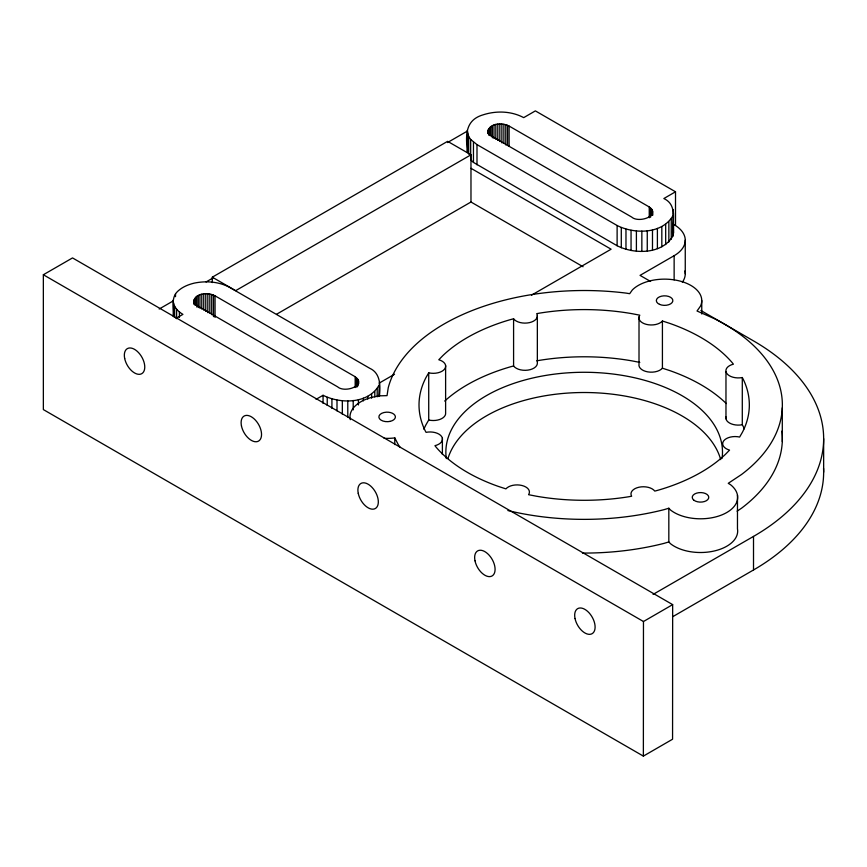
<?xml version="1.0" encoding="UTF-8"?>
<svg xmlns="http://www.w3.org/2000/svg" width="867" height="867" viewBox="0 0 867 867"><rect width="100%" height="100%" fill="white"/><g stroke="black" fill="none" stroke-linecap="round" stroke-linejoin="round"><path stroke-width="1.3" d="M643.368 756.111L643.466 621.52L672.662 604.624L72.525 257.922L43.35 274.752L43.361 409.592L643.368 756.111L672.564 739.226L672.662 604.624M675.512 225.442L675.512 191.791L535.372 110.889L523.701 117.63C511.465 111.074 496.52 110.564 483.439 114.737C465.687 119.744 465.427 134.103 467.335 150.555L467.486 152.657M672.662 616.73L753.51 569.977L753.51 536.413A239.476 138.254 0 0 0 753.51 340.894L700.872 310.494M173.281 316.282C173.964 307.948 170.636 297.479 177.908 291.128C182.46 286.923 188.323 284.549 194.273 283.119C206.075 280.67 218.928 281.591 229.647 287.4L369.775 368.312C380.656 373.168 380.494 386.01 379.432 396.067M193.905 300.589C196.646 292.45 208.524 292.45 215.049 295.831L355.177 376.733C366.578 385.945 344.492 393.109 337.664 386.855L197.524 305.943L195.162 304.024L193.905 300.589L193.905 303.287M378.749 396.501L379.432 382.585M467.335 150.555L467.79 148.474M487.969 130.819C490.7 122.68 502.578 122.68 509.102 126.062L649.242 206.964C660.632 216.165 638.546 223.339 631.718 217.075L491.589 136.173L488.468 133.16L487.969 130.819L487.969 133.518M467.335 130.332L468.689 136.553L470.673 139.489L470.673 159.723L473.458 162.422L617.12 245.74C634.362 254.454 661.933 254.486 672.814 236.16C671.286 223.805 678.915 205.425 663.84 198.543L675.512 191.791M672.814 236.16L673.486 233.039L673.486 212.816M316.065 399.329L323.066 395.276C340.308 404 367.879 404.033 378.749 385.707M470.673 139.489L476.991 144.605L617.12 225.507C634.362 234.22 661.933 234.253 672.814 215.937M428.721 372.832L426.055 377.405A165.153 95.348 0 0 0 425.112 430.606L426.065 432.34A12.398 7.153 0 0 1 441.639 436.556A12.398 7.153 0 0 1 434.941 445.692L436.264 447.361A165.153 95.348 0 0 0 498.655 486.517L505.927 488.88A12.398 7.153 0 0 1 522.075 485.52A12.398 7.153 0 0 1 528.567 494.689L536.478 496.227A165.153 95.348 0 0 0 628.629 496.769L631.642 496.227A12.398 7.153 0 0 1 638.925 487.232A12.398 7.153 0 0 1 654.769 491.101L657.641 490.343A165.153 95.348 0 0 0 725.462 454.319L729.559 450.114A12.398 7.153 0 0 1 723.75 440.794A12.398 7.153 0 0 1 739.627 437.055L742.293 432.481A165.153 95.348 0 0 0 743.236 379.28L742.293 377.535A12.398 7.153 0 0 1 726.719 373.33A12.398 7.153 0 0 1 733.406 364.183L732.095 362.525A165.153 95.348 0 0 0 669.703 323.369L662.421 321.007A12.398 7.153 0 0 1 646.283 324.356A12.398 7.153 0 0 1 639.792 315.187L631.88 313.659A165.153 95.348 0 0 0 539.729 313.106L536.706 313.659A12.398 7.153 0 0 1 529.423 322.643A12.398 7.153 0 0 1 513.589 318.785L510.706 319.544A165.153 95.348 0 0 0 442.885 355.568L438.789 359.762A12.398 7.153 0 0 1 444.598 369.082A12.398 7.153 0 0 1 428.721 372.832L428.721 420.029L426.055 424.602A165.153 95.348 0 0 0 423.865 429.219M737.091 511.162L741.513 508.225A198.185 114.422 0 0 0 781.926 431.094M212.296 282.577L212.296 277.191L447.61 141.332L470.976 154.814L470.976 202.011L583.079 266.733M159.192 309.02L173.259 300.903M206.075 281.948L213.098 277.895M447.48 142.567L467.4 131.069M175.925 318.417L182.926 314.374C177.822 311.416 172.977 306.409 173.281 300.101M470.976 154.814L235.651 290.673L212.296 277.191M276.627 314.212L470.976 202.011M379.302 383.041L394.528 374.251M531.504 295.17L611.105 249.208L470.976 168.296M674.136 224.716A37.953 21.913 0 0 1 674.136 255.7L640.041 275.381L650.575 281.461M653.068 594.415L753.51 536.413M350.279 419.671A37.162 21.458 0 0 1 380.472 395.818L387.04 395.634L388.243 387.733A198.185 114.422 0 0 1 626.223 293.122L629.68 293.696L632.357 289.925A37.162 21.458 0 0 1 678.698 280.745A37.162 21.458 0 0 1 700.525 306.073L697.025 311.004L714.321 318.644A198.185 114.422 0 0 1 741.513 474.509L728.247 483.32L730.567 484.729A37.162 21.458 0 0 1 722.363 514.695A37.162 21.458 0 0 1 670.451 509.959L668.825 508.225L664.003 509.666A198.185 114.422 0 0 1 507.867 510.544M737.47 495.1L737.47 528.805A37.162 21.458 0 0 1 713.834 551.087A37.162 21.458 0 0 1 670.451 543.674L668.825 541.94L664.003 543.381A198.185 114.422 0 0 1 582.451 553.07M537.345 315.436L537.345 362.634A12.398 7.153 0 0 1 527.916 370.122A12.398 7.153 0 0 1 513.589 365.982L510.706 366.741A165.153 95.348 0 0 0 444.706 401.063M400.175 447.459A198.185 114.422 0 0 1 398.126 444.359L394.767 437.846L393.802 438.03A37.162 21.458 0 0 1 384.114 438.312M536.706 360.856L539.729 360.304A165.153 95.348 0 0 1 631.88 360.856L639.792 362.384M639.012 316.954L639.012 364.151A12.398 7.153 0 0 0 647.757 371.878A12.398 7.153 0 0 0 662.421 368.204L669.703 370.567A165.153 95.348 0 0 1 726.308 403.578M43.35 274.752L643.466 621.52M742.293 377.535L742.293 424.732L743.236 426.477A165.153 95.348 0 0 1 744.309 428.797M673.486 233.039L673.258 209.662M823.65 438.659L823.65 472.212M782.294 407.837L782.294 441.541M725.972 371.564L725.972 418.761M701.761 300.524L701.761 314.006M685.255 240.202L685.255 273.809M674.136 255.7L674.136 279.889M671.253 218.95L671.253 239.184M668.858 221.789L668.858 242.012M668.825 508.225L668.825 541.94M665.683 224.347L665.683 244.581M662.421 321.007L662.421 368.204M661.824 226.58L661.824 246.802M657.392 228.4L657.392 248.634M652.775 211.136L652.775 215.179M652.352 209.987L652.352 215.374M652.483 229.788L652.483 250.021M651.605 208.882L651.605 215.623M650.564 207.863L650.564 217.303M649.242 206.964L649.242 217.758M647.259 230.687L647.259 250.91M641.851 231.077L641.851 251.3M636.4 230.947L636.4 251.17M631.057 230.297L631.057 250.53M625.974 229.159L625.974 249.382M621.292 227.544L621.292 247.767M617.12 225.507L617.12 245.74M513.589 318.785L513.589 365.982M509.102 126.062L509.102 146.285M507.542 125.292L507.542 145.526M505.786 124.685L505.786 144.919M503.879 124.263L503.879 143.142M501.874 124.014L501.874 142.892M499.825 123.97L499.825 141.505M497.799 124.111L497.799 140.302M495.837 124.458L495.837 139.284M494.006 124.967L494.006 138.46M492.337 125.661L492.337 137.799M490.895 126.495L490.895 135.935M489.703 127.449L489.703 135.545M488.804 128.511L488.804 135.263M488.219 129.649L488.219 133.691M476.991 144.605L476.991 164.828M473.458 142.199L473.458 162.422M468.689 136.553L468.689 154.088M467.562 133.475L467.562 152.354M445.616 365.527L445.616 412.725A12.398 7.153 0 0 1 428.721 420.029M442.387 438.323L442.387 454.503M394.767 437.846L394.767 444.587M377.199 388.73L377.199 396.815M374.804 391.559L374.804 396.956M371.629 394.117L371.629 398.17M367.771 396.349L367.771 399.048M363.327 398.181L363.327 400.879M358.71 380.906L358.71 383.604M358.299 379.757L358.299 385.154M358.429 399.557L358.429 404.954M357.551 378.651L357.551 386.747M356.5 377.644L356.5 387.083M355.177 376.733L355.177 387.527M353.205 400.456L353.205 409.896M347.786 400.847L347.786 417.027M342.335 400.717L342.335 414.209M337.003 400.077L337.003 410.86M331.92 398.928L331.92 408.368M327.227 397.314L327.227 405.409M323.066 395.276L323.066 403.372M215.049 295.831L215.049 317.409M213.488 295.062L213.488 316.639M211.721 294.466L211.721 314.688M209.825 294.032L209.825 312.911M207.82 293.794L207.82 312.673M205.772 293.74L205.772 311.275M203.745 293.891L203.745 310.072M201.783 294.227L201.783 309.053M199.941 294.747L199.941 308.229M198.283 295.43L198.283 307.568M196.831 296.265L196.831 307.048M195.649 297.229L195.649 305.314M194.75 298.291L194.75 305.032M194.165 299.418L194.165 303.461M193.991 301.77L193.991 304.469M179.404 311.968L179.404 317.365M176.608 309.259L176.608 318.698M175.513 293.956L175.513 296.655M174.625 306.333L174.625 317.116M173.508 303.244L173.508 316.726M742.293 424.732A12.398 7.153 0 0 1 726.015 416.929M446.31 458.589A138.319 79.862 0 0 1 583.957 372.279A138.319 79.862 0 0 1 722.07 458.34M447.925 458.621A138.319 79.862 0 0 1 585.052 392.513A138.319 79.862 0 0 1 720.715 459.629M823.552 468.332A239.476 138.254 0 0 1 753.51 569.977M684.93 270.948A37.953 21.913 0 0 1 682.362 282.198M389.998 421.395L387.896 421.665A8.258 4.769 0 0 1 378.912 417.363A8.258 4.769 0 0 1 386.368 412.172L388.524 412.226A8.258 4.769 0 0 1 395.352 416.485A8.258 4.769 0 0 1 389.998 421.395M693.828 500.151L692.798 499.056A8.258 4.769 0 0 1 701.089 492.586A8.258 4.769 0 0 1 707.732 499.652A8.258 4.769 0 0 1 693.828 500.151M659.494 304.35A8.258 4.769 0 0 0 672.77 301.272A8.258 4.769 0 0 0 661.521 296.167A8.258 4.769 0 0 0 659.494 304.35M474.997 560.786A14.446 8.334 60 0 0 492.098 575.948A14.446 8.334 60 0 0 487.514 553.569A14.446 8.334 60 0 0 474.997 560.786M241.46 425.935A14.446 8.334 60 0 0 258.55 441.086A14.446 8.334 60 0 0 253.966 418.707A14.446 8.334 60 0 0 241.46 425.935M124.685 358.505A14.446 8.334 60 0 0 141.776 373.666A14.446 8.334 60 0 0 137.192 351.287A14.446 8.334 60 0 0 124.685 358.505M575.027 618.518A14.446 8.334 60 0 0 592.118 633.679A14.446 8.334 60 0 0 587.533 611.3A14.446 8.334 60 0 0 575.027 618.518M358.244 493.356A14.446 8.334 60 0 0 375.346 508.506A14.446 8.334 60 0 0 370.751 486.127A14.446 8.334 60 0 0 358.244 493.356"/></g></svg>
